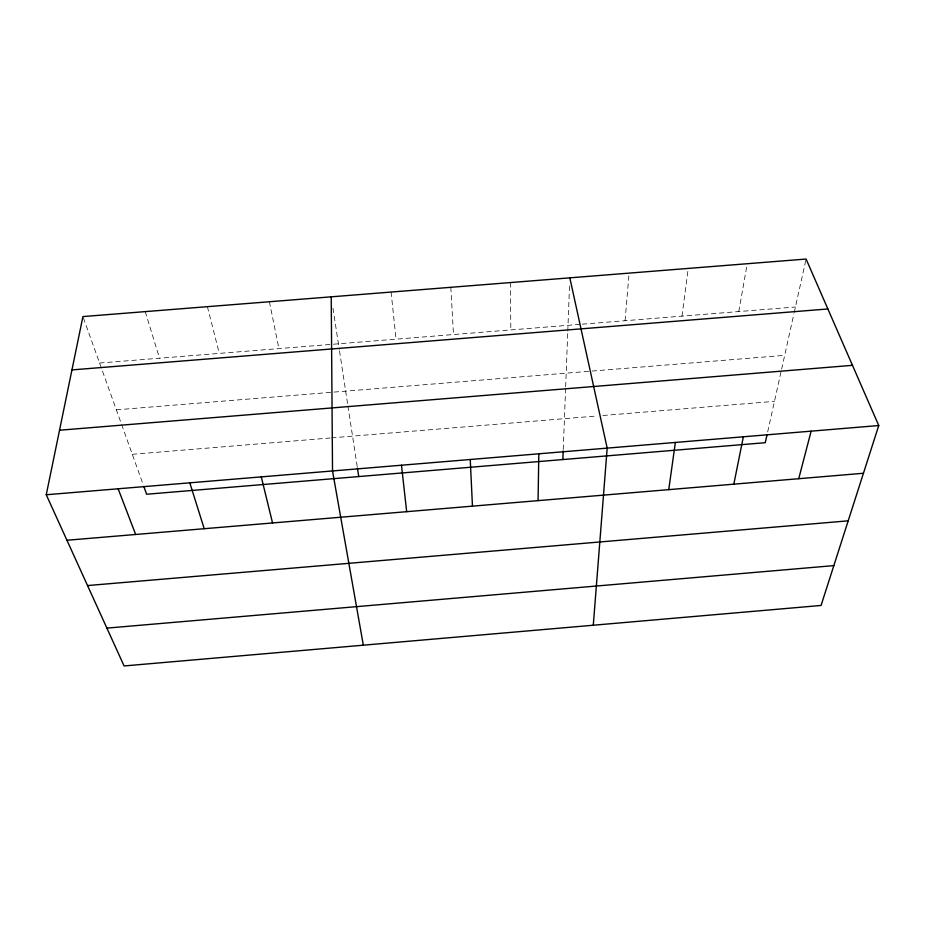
<?xml version="1.0" encoding="UTF-8"?>
<svg xmlns="http://www.w3.org/2000/svg" width="925" height="925" viewBox="0 0 925 925"><rect width="100%" height="100%" fill="white"/><g stroke="black" fill="none" stroke-linecap="round" stroke-linejoin="round"><path stroke-width="0.69" stroke-dasharray="4.62 3.47" d="M563.256 449.527L565.603 388.176M565.661 386.812L567.73 332.491M567.788 331.058L569.557 285.039M625.069 320.721L629.104 273.129M681.991 316.13L688.246 268.423M738.774 311.563L747.238 263.729M767.681 431.871L781.313 370.52M781.625 369.144L793.904 313.853M794.217 312.477L806.091 259.046M116.353 409.833L784.689 355.35M132.298 454.302L330.04 437.999M331.451 437.872L597.18 415.961M602.88 415.498L774.468 401.346M99.576 363.039L580.842 324.282M582.276 324.166L795.431 306.996M83.4 317.899L121.14 423.176M121.626 424.506L143.34 485.093M145.237 311.621L159.516 358.218M207.397 306.672L219.294 353.396M269.395 301.747L278.934 348.598M332.977 308.21L339.29 349.488M339.51 350.91L347.731 404.641M347.939 405.983L357.223 466.651M391.102 292.057L396.027 339.163M450.822 287.305L453.493 334.538M510.403 282.564L510.82 329.924"/><path stroke-width="1.39" d="M538.072 500.633L538.812 453.805M562.874 459.563L563.198 450.961M593.283 625.231L607.182 448.116L569.823 277.847M668.752 489.637L675.366 442.451M733.826 484.168L743.353 436.797M46.25 494.759L82.926 316.581L806.091 259.046L878.75 425.535L821.065 605.459L124.1 665.954L46.25 494.759L878.75 425.535M767.079 434.577L765.276 442.693L146.624 494.239L143.814 486.4M798.726 478.711L811.144 431.166M87.54 585.56L848.202 520.833M106.895 628.121L833.841 565.614M66.947 540.258L863.453 473.265M59.535 430.229L852.468 365.329M71.942 369.908L827.875 308.962M118.134 488.782L135.674 534.477M189.81 482.827L204.217 528.718M261.278 476.884L272.551 522.972M363.328 645.188L332.526 470.952L331.231 296.821M357.443 468.062L358.75 476.56M401.485 465.229L406.676 511.687M470.247 459.505L472.455 506.148"/></g></svg>
